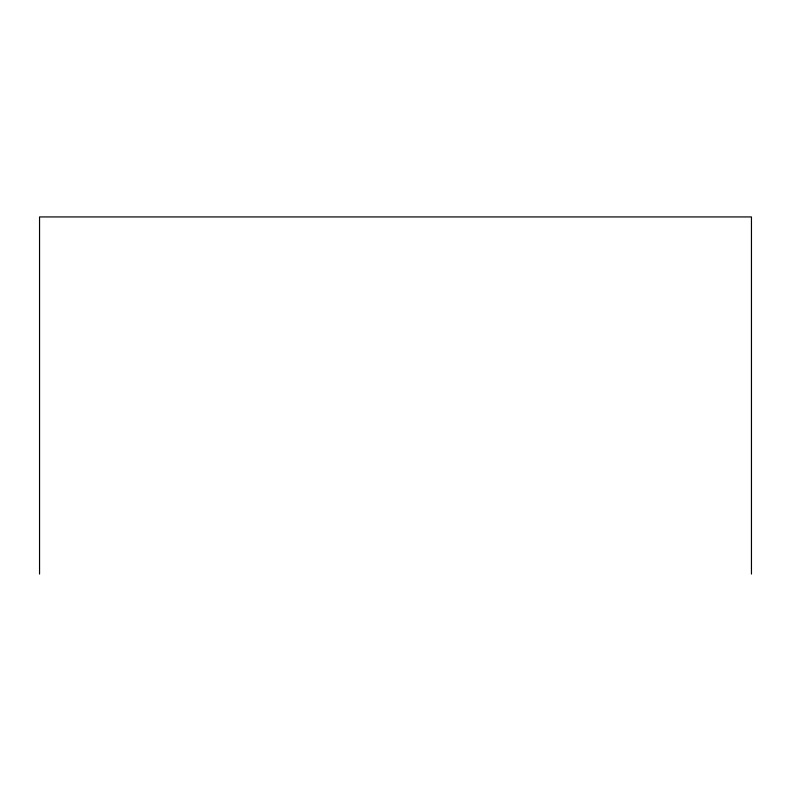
<?xml version="1.0" encoding="UTF-8"?>
<svg xmlns="http://www.w3.org/2000/svg" width="791" height="791" viewBox="0 0 791 791"><rect width="100%" height="100%" fill="white"/><g stroke="black" fill="none" stroke-linecap="round" stroke-linejoin="round"><path stroke-width="1.19" d="M751.45 574.068L751.45 216.932L39.55 216.932L39.55 574.068"/></g></svg>
